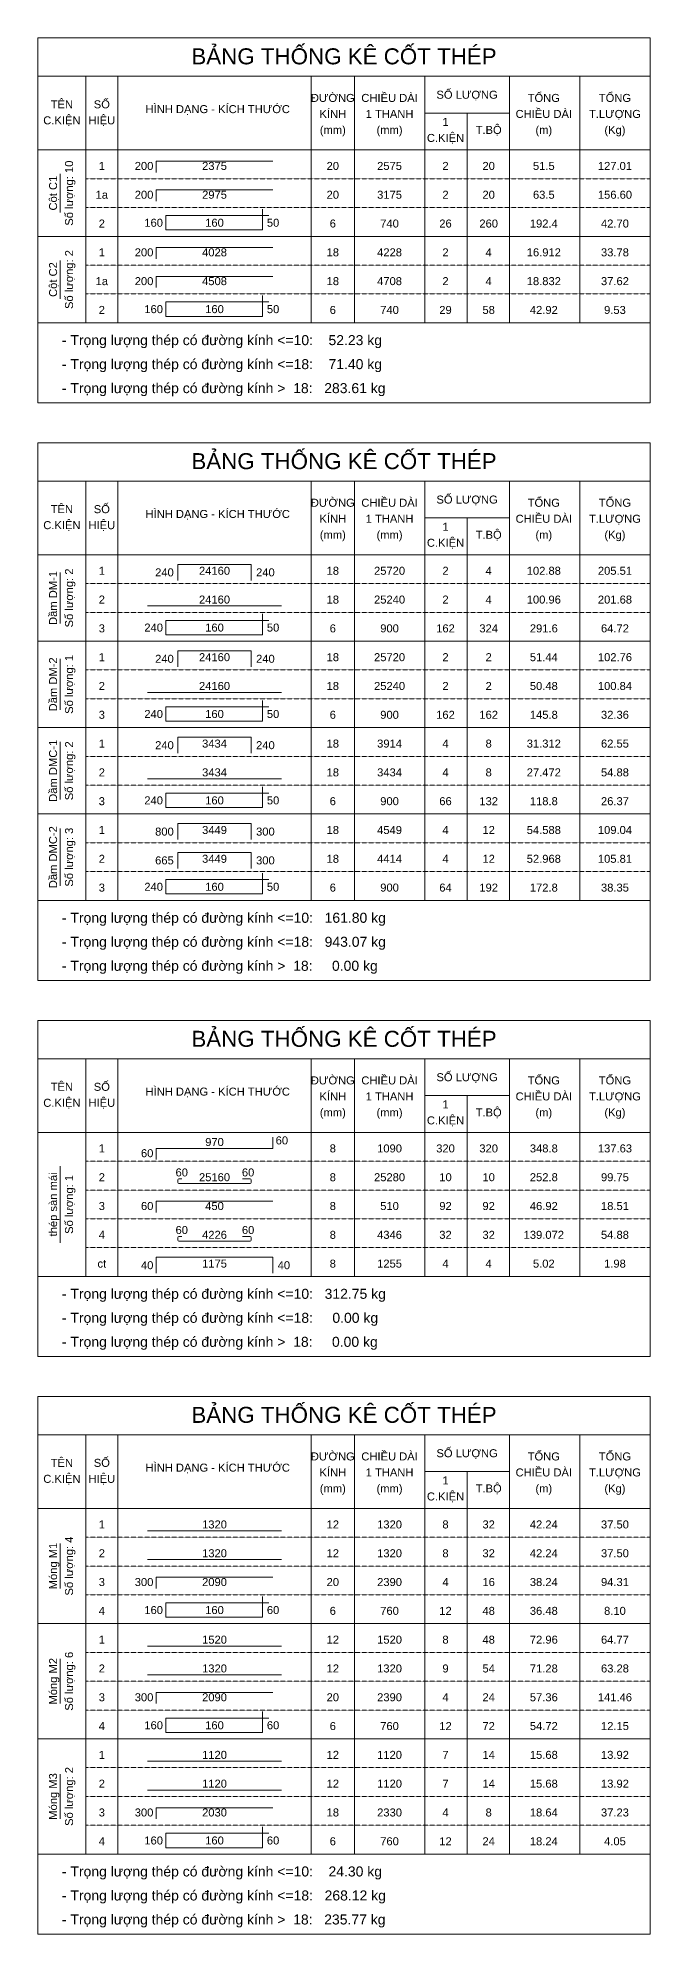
# Model space of a CAD drawing. Header units: inches. Extents: x 0 to 9575, y -428300 to -373800.
# Drawn here: x 0 to 9575, y -403425 to -373800 of the extents above; entities that cross this region are included whole.
import ezdxf
from ezdxf.enums import TextEntityAlignment as Align

# ---------------------------------------------------------------- set-up
doc = ezdxf.new("R2010")
doc.units = ezdxf.units.IN
doc.header["$MEASUREMENT"] = 0
doc.linetypes.add('HIDDENX2', pattern=[0.75, 0.5, -0.25])
for name, color, linetype, lineweight in [('Bao', 2, 'Continuous', 0), ('NetMo', 9, 'HIDDENX2', 0), ('Steel', 4, 'Continuous', 0), ('Text', 2, 'Continuous', 0), ('TextThep', 7, 'Continuous', 0)]:
    doc.layers.add(name, color=color, linetype=linetype, lineweight=lineweight)
doc.styles.add('Hoa', font='micross.ttf')
doc.styles.add('Thuong', font='micross.ttf')

msp = doc.modelspace()

# ---------------------------------------------------------------- linework, layer by layer
at = {"layer": 'Bao'}
for p, q in [((0, -373800), (9575, -373800)), ((0, -373800), (0, -379500)), ((9575, -373800), (9575, -379500)), ((0, -374400), (9575, -374400)), ((750, -374400), (750, -378250)), ((1250, -374400), (1250, -378250)), ((4275, -374400), (4275, -378250)), ((4950, -374400), (4950, -378250)), ((6050, -374400), (6050, -378250)), ((7375, -374400), (7375, -378250)), ((8475, -374400), (8475, -378250)), ((6050, -374975), (7375, -374975)), ((6712.5, -374975), (6712.5, -378250)), ((0, -375550), (9575, -375550)), ((0, -380125), (9575, -380125)), ((0, -380125), (0, -388525)), ((9575, -380125), (9575, -388525)), ((0, -380725), (9575, -380725)), ((750, -380725), (750, -387275)), ((1250, -380725), (1250, -387275)), ((4275, -380725), (4275, -387275)), ((4950, -380725), (4950, -387275)), ((6050, -380725), (6050, -387275)), ((7375, -380725), (7375, -387275)), ((8475, -380725), (8475, -387275)), ((6050, -381300), (7375, -381300)), ((6712.5, -381300), (6712.5, -387275)), ((0, -381875), (9575, -381875)), ((0, -389150), (9575, -389150)), ((0, -389150), (0, -394400)), ((9575, -389150), (9575, -394400)), ((0, -389750), (9575, -389750)), ((750, -389750), (750, -393150)), ((1250, -389750), (1250, -393150)), ((4275, -389750), (4275, -393150)), ((4950, -389750), (4950, -393150)), ((6050, -389750), (6050, -393150)), ((7375, -389750), (7375, -393150)), ((8475, -389750), (8475, -393150)), ((6050, -390325), (7375, -390325)), ((6712.5, -390325), (6712.5, -393150)), ((0, -390900), (9575, -390900)), ((0, -395025), (9575, -395025)), ((0, -395025), (0, -403425)), ((9575, -395025), (9575, -403425)), ((0, -395625), (9575, -395625)), ((750, -395625), (750, -402175)), ((1250, -395625), (1250, -402175)), ((4275, -395625), (4275, -402175)), ((4950, -395625), (4950, -402175)), ((6050, -395625), (6050, -402175)), ((7375, -395625), (7375, -402175)), ((8475, -395625), (8475, -402175)), ((6050, -396200), (7375, -396200)), ((6712.5, -396200), (6712.5, -402175)), ((0, -396775), (9575, -396775))]:
    msp.add_line(p, q, dxfattribs=at)
at = {"layer": 'NetMo'}
for p, q in [((750, -376000), (9575, -376000)), ((750, -376450), (9575, -376450)), ((750, -376900), (9575, -376900)), ((750, -377350), (9575, -377350)), ((750, -377800), (9575, -377800)), ((750, -378250), (9575, -378250)), ((750, -382325), (9575, -382325)), ((750, -382775), (9575, -382775)), ((750, -383225), (9575, -383225)), ((750, -383675), (9575, -383675)), ((750, -384125), (9575, -384125)), ((750, -384575), (9575, -384575)), ((750, -385025), (9575, -385025)), ((750, -385475), (9575, -385475)), ((750, -385925), (9575, -385925)), ((750, -386375), (9575, -386375)), ((750, -386825), (9575, -386825)), ((750, -387275), (9575, -387275)), ((750, -391350), (9575, -391350)), ((750, -391800), (9575, -391800)), ((750, -392250), (9575, -392250)), ((750, -392700), (9575, -392700)), ((750, -393150), (9575, -393150)), ((750, -397225), (9575, -397225)), ((750, -397675), (9575, -397675)), ((750, -398125), (9575, -398125)), ((750, -398575), (9575, -398575)), ((750, -399025), (9575, -399025)), ((750, -399475), (9575, -399475)), ((750, -399925), (9575, -399925)), ((750, -400375), (9575, -400375)), ((750, -400825), (9575, -400825)), ((750, -401275), (9575, -401275)), ((750, -401725), (9575, -401725)), ((750, -402175), (9575, -402175))]:
    msp.add_line(p, q, dxfattribs=at)
at = {"layer": 'Steel'}
for points in [[(1850, -375900), (1850, -375725), (3675, -375725)], [(1850, -376350), (1850, -376175), (3675, -376175)], [(3612.5, -376575), (2000, -376575), (2000, -376800), (3512.5, -376800), (3512.5, -376475)], [(1850, -377250), (1850, -377075), (3675, -377075)], [(1850, -377700), (1850, -377525), (3675, -377525)], [(3612.5, -377925), (2000, -377925), (2000, -378150), (3512.5, -378150), (3512.5, -377825)], [(2187.5, -382275), (2187.5, -382025), (3337.5, -382025), (3337.5, -382275)], [(1712.5, -382675), (3812.5, -382675)], [(3612.5, -382900), (2000, -382900), (2000, -383125), (3512.5, -383125), (3512.5, -382800)], [(2187.5, -383625), (2187.5, -383375), (3337.5, -383375), (3337.5, -383625)], [(1712.5, -384025), (3812.5, -384025)], [(3612.5, -384250), (2000, -384250), (2000, -384475), (3512.5, -384475), (3512.5, -384150)], [(2187.5, -384975), (2187.5, -384725), (3337.5, -384725), (3337.5, -384975)], [(1712.5, -385375), (3812.5, -385375)], [(3612.5, -385600), (2000, -385600), (2000, -385825), (3512.5, -385825), (3512.5, -385500)], [(2187.5, -386325), (2187.5, -386075), (3337.5, -386075), (3337.5, -386325)], [(2187.5, -386775), (2187.5, -386525), (3337.5, -386525), (3337.5, -386775)], [(3612.5, -386950), (2000, -386950), (2000, -387175), (3512.5, -387175), (3512.5, -386850)], [(1850, -391325), (1850, -391150), (3675, -391150), (3675, -390975)], [(1850, -392150), (1850, -391975), (3675, -391975)], [(1850, -393100), (1850, -392850), (3675, -392850), (3675, -393100)], [(1712.5, -397125), (3812.5, -397125)], [(1712.5, -397575), (3812.5, -397575)], [(1850, -398025), (1850, -397850), (3675, -397850)], [(3612.5, -398250), (2000, -398250), (2000, -398475), (3512.5, -398475), (3512.5, -398150)], [(1712.5, -398925), (3812.5, -398925)], [(1712.5, -399375), (3812.5, -399375)], [(1850, -399825), (1850, -399650), (3675, -399650)], [(3612.5, -400050), (2000, -400050), (2000, -400275), (3512.5, -400275), (3512.5, -399950)], [(1712.5, -400725), (3812.5, -400725)], [(1712.5, -401175), (3812.5, -401175)], [(1850, -401625), (1850, -401450), (3675, -401450)], [(3612.5, -401850), (2000, -401850), (2000, -402075), (3512.5, -402075), (3512.5, -401750)]]:
    msp.add_lwpolyline(points, dxfattribs=at)
for points in [[(2250, -391625), (2212.5, -391625, 0.4142136), (2187.5, -391650), (2187.5, -391675, 0.4142136), (2212.5, -391700), (3312.5, -391700, 0.4142136), (3337.5, -391675), (3337.5, -391650, 0.4142136), (3312.5, -391625), (3200, -391625)], [(2250, -392525), (2212.5, -392525, 0.4142136), (2187.5, -392550), (2187.5, -392575, 0.4142136), (2212.5, -392600), (3312.5, -392600, 0.4142136), (3337.5, -392575), (3337.5, -392550, 0.4142136), (3312.5, -392525), (3200, -392525)]]:
    msp.add_lwpolyline(points, format="xyb", dxfattribs=at)
at = {"layer": 'Text'}
for p, q in [((350, -376525), (350, -375925)), ((0, -376900), (9575, -376900)), ((350, -377875), (350, -377275)), ((0, -378250), (9575, -378250)), ((0, -378250), (9575, -378250)), ((0, -379500), (9575, -379500)), ((350, -382950), (350, -382150)), ((0, -383225), (9575, -383225)), ((350, -384300), (350, -383500)), ((0, -384575), (9575, -384575)), ((350, -385700), (350, -384800)), ((0, -385925), (9575, -385925)), ((350, -387050), (350, -386150)), ((0, -387275), (9575, -387275)), ((0, -387275), (9575, -387275)), ((0, -388525), (9575, -388525)), ((350, -392625), (350, -391425)), ((0, -393150), (9575, -393150)), ((0, -393150), (9575, -393150)), ((0, -394400), (9575, -394400)), ((350, -398025), (350, -397325)), ((0, -398575), (9575, -398575)), ((350, -399825), (350, -399125)), ((0, -400375), (9575, -400375)), ((350, -401625), (350, -400925)), ((0, -402175), (9575, -402175)), ((0, -402175), (9575, -402175)), ((0, -403425), (9575, -403425))]:
    msp.add_line(p, q, dxfattribs=at)

# ---------------------------------------------------------------- texts
at = {"layer": 'Text', "color": 4, "style": 'Hoa'}
for p in [(4787.5, -374212.5), (4787.5, -380537.5), (4787.5, -389562.5), (4787.5, -395437.5)]:
    msp.add_text('BẢNG THỐNG KÊ CỐT THÉP', height=250, dxfattribs=at).set_placement(p, align=Align.CENTER)
at = {"layer": 'Text'}
for s, style, p in [('TÊN', 'Hoa', (375, -374900)), ('SỐ', 'Hoa', (1000, -374900)), ('ĐƯỜNG', 'Hoa', (4612.5, -374800)), ('CHIỀU DÀI', 'Hoa', (5500, -374800)), ('SỐ LƯỢNG', 'Hoa', (6712.5, -374750)), ('TỔNG', 'Hoa', (7912.5, -374800)), ('TỔNG', 'Hoa', (9025, -374800)), ('C.KIỆN', 'Hoa', (375, -375150)), ('HIỆU', 'Hoa', (1000, -375150)), ('HÌNH DẠNG - KÍCH THƯỚC', 'Hoa', (2812.5, -374975)), ('KÍNH', 'Hoa', (4612.5, -375050)), ('1 THANH', 'Hoa', (5500, -375050)), ('1', 'Hoa', (6375, -375175)), ('CHIỀU DÀI', 'Hoa', (7912.5, -375050)), ('T.LƯỢNG', 'Hoa', (9025, -375050)), ('(mm)', 'Thuong', (4612.5, -375300)), ('(mm)', 'Thuong', (5500, -375300)), ('C.KIỆN', 'Hoa', (6375, -375425)), ('T.BỘ', 'Hoa', (7050, -375300)), ('(m)', 'Thuong', (7912.5, -375300)), ('(Kg)', 'Thuong', (9025, -375300)), ('ĐƯỜNG', 'Hoa', (4612.5, -381125)), ('CHIỀU DÀI', 'Hoa', (5500, -381125)), ('SỐ LƯỢNG', 'Hoa', (6712.5, -381075)), ('TỔNG', 'Hoa', (7912.5, -381125)), ('TỔNG', 'Hoa', (9025, -381125)), ('TÊN', 'Hoa', (375, -381225)), ('SỐ', 'Hoa', (1000, -381225)), ('HÌNH DẠNG - KÍCH THƯỚC', 'Hoa', (2812.5, -381300)), ('KÍNH', 'Hoa', (4612.5, -381375)), ('1 THANH', 'Hoa', (5500, -381375)), ('CHIỀU DÀI', 'Hoa', (7912.5, -381375)), ('T.LƯỢNG', 'Hoa', (9025, -381375)), ('C.KIỆN', 'Hoa', (375, -381475)), ('HIỆU', 'Hoa', (1000, -381475)), ('(mm)', 'Thuong', (4612.5, -381625)), ('(mm)', 'Thuong', (5500, -381625)), ('1', 'Hoa', (6375, -381500)), ('T.BỘ', 'Hoa', (7050, -381625)), ('(m)', 'Thuong', (7912.5, -381625)), ('(Kg)', 'Thuong', (9025, -381625)), ('C.KIỆN', 'Hoa', (6375, -381750)), ('TÊN', 'Hoa', (375, -390250)), ('SỐ', 'Hoa', (1000, -390250)), ('ĐƯỜNG', 'Hoa', (4612.5, -390150)), ('CHIỀU DÀI', 'Hoa', (5500, -390150)), ('SỐ LƯỢNG', 'Hoa', (6712.5, -390100)), ('TỔNG', 'Hoa', (7912.5, -390150)), ('TỔNG', 'Hoa', (9025, -390150)), ('C.KIỆN', 'Hoa', (375, -390500)), ('HIỆU', 'Hoa', (1000, -390500)), ('HÌNH DẠNG - KÍCH THƯỚC', 'Hoa', (2812.5, -390325)), ('KÍNH', 'Hoa', (4612.5, -390400)), ('1 THANH', 'Hoa', (5500, -390400)), ('1', 'Hoa', (6375, -390525)), ('CHIỀU DÀI', 'Hoa', (7912.5, -390400)), ('T.LƯỢNG', 'Hoa', (9025, -390400)), ('(mm)', 'Thuong', (4612.5, -390650)), ('(mm)', 'Thuong', (5500, -390650)), ('C.KIỆN', 'Hoa', (6375, -390775)), ('T.BỘ', 'Hoa', (7050, -390650)), ('(m)', 'Thuong', (7912.5, -390650)), ('(Kg)', 'Thuong', (9025, -390650)), ('TÊN', 'Hoa', (375, -396125)), ('SỐ', 'Hoa', (1000, -396125)), ('HÌNH DẠNG - KÍCH THƯỚC', 'Hoa', (2812.5, -396200)), ('ĐƯỜNG', 'Hoa', (4612.5, -396025)), ('CHIỀU DÀI', 'Hoa', (5500, -396025)), ('SỐ LƯỢNG', 'Hoa', (6712.5, -395975)), ('TỔNG', 'Hoa', (7912.5, -396025)), ('TỔNG', 'Hoa', (9025, -396025)), ('C.KIỆN', 'Hoa', (375, -396375)), ('HIỆU', 'Hoa', (1000, -396375)), ('KÍNH', 'Hoa', (4612.5, -396275)), ('1 THANH', 'Hoa', (5500, -396275)), ('1', 'Hoa', (6375, -396400)), ('T.BỘ', 'Hoa', (7050, -396525)), ('CHIỀU DÀI', 'Hoa', (7912.5, -396275)), ('T.LƯỢNG', 'Hoa', (9025, -396275)), ('(mm)', 'Thuong', (4612.5, -396525)), ('(mm)', 'Thuong', (5500, -396525)), ('C.KIỆN', 'Hoa', (6375, -396650)), ('(m)', 'Thuong', (7912.5, -396525)), ('(Kg)', 'Thuong', (9025, -396525))]:
    msp.add_text(s, height=125, dxfattribs=dict(at, style=style)).set_placement(p, align=Align.CENTER)
at = {"layer": 'Text', "style": 'Hoa'}
for s, p in [('Số lượng: 10', (550, -376225)), ('Cột C1', (300, -376225)), ('Số lượng: 2', (550, -377575)), ('Cột C2', (300, -377575)), ('Dầm DM-1', (300, -382550)), ('Số lượng: 2', (550, -382550)), ('Dầm DM-2', (300, -383900)), ('Số lượng: 1', (550, -383900)), ('Dầm DMC-1', (300, -385250)), ('Số lượng: 2', (550, -385250)), ('Dầm DMC-2', (300, -386600)), ('Số lượng: 3', (550, -386600)), ('thép sàn mái', (300, -392025)), ('Số lượng: 1', (550, -392025)), ('Số lượng: 4', (550, -397675)), ('Móng M1', (300, -397675)), ('Số lượng: 6', (550, -399475)), ('Móng M2', (300, -399475)), ('Số lượng: 2', (550, -401275)), ('Móng M3', (300, -401275))]:
    msp.add_text(s, height=125, rotation=90.00021, dxfattribs=at).set_placement(p, align=Align.CENTER)
for s, p in [('- Trọng lượng thép có đường kính <=10:    52.23 kg', (375, -378600)), ('- Trọng lượng thép có đường kính <=18:    71.40 kg', (375, -378975)), ('- Trọng lượng thép có đường kính >  18:   283.61 kg', (375, -379350)), ('- Trọng lượng thép có đường kính <=10:   161.80 kg', (375, -387625)), ('- Trọng lượng thép có đường kính <=18:   943.07 kg', (375, -388000)), ('- Trọng lượng thép có đường kính >  18:     0.00 kg', (375, -388375)), ('- Trọng lượng thép có đường kính <=10:   312.75 kg', (375, -393500)), ('- Trọng lượng thép có đường kính <=18:     0.00 kg', (375, -393875)), ('- Trọng lượng thép có đường kính >  18:     0.00 kg', (375, -394250)), ('- Trọng lượng thép có đường kính <=10:    24.30 kg', (375, -402525)), ('- Trọng lượng thép có đường kính <=18:   268.12 kg', (375, -402900)), ('- Trọng lượng thép có đường kính >  18:   235.77 kg', (375, -403275))]:
    msp.add_text(s, height=156.25, dxfattribs=at).set_placement(p)
at = {"layer": 'TextThep', "style": 'Hoa'}
for s, p in [('1', (1000, -375900)), ('2375', (2762.5, -375900)), ('20', (4612.5, -375900)), ('1a', (1000, -376350)), ('2975', (2762.5, -376350)), ('20', (4612.5, -376350)), ('2', (1000, -376800)), ('160', (2762.5, -376787.5)), ('6', (4612.5, -376800)), ('1', (1000, -377250)), ('4028', (2762.5, -377250)), ('18', (4612.5, -377250)), ('1a', (1000, -377700)), ('4508', (2762.5, -377700)), ('18', (4612.5, -377700)), ('2', (1000, -378150)), ('160', (2762.5, -378137.5)), ('6', (4612.5, -378150)), ('1', (1000, -382225)), ('24160', (2762.5, -382225)), ('18', (4612.5, -382225)), ('2', (1000, -382675)), ('24160', (2762.5, -382675)), ('18', (4612.5, -382675)), ('25240', (5500, -382675)), ('2', (6375, -382675)), ('4', (7050, -382675)), ('100.96', (7912.5, -382675)), ('201.68', (9025, -382675)), ('3', (1000, -383125)), ('160', (2762.5, -383112.5)), ('6', (4612.5, -383125)), ('1', (1000, -383575)), ('24160', (2762.5, -383575)), ('18', (4612.5, -383575)), ('2', (1000, -384025)), ('24160', (2762.5, -384025)), ('18', (4612.5, -384025)), ('25240', (5500, -384025)), ('2', (6375, -384025)), ('2', (7050, -384025)), ('50.48', (7912.5, -384025)), ('100.84', (9025, -384025)), ('3', (1000, -384475)), ('160', (2762.5, -384462.5)), ('6', (4612.5, -384475)), ('1', (1000, -384925)), ('3434', (2762.5, -384925)), ('18', (4612.5, -384925)), ('2', (1000, -385375)), ('3434', (2762.5, -385375)), ('18', (4612.5, -385375)), ('3434', (5500, -385375)), ('4', (6375, -385375)), ('8', (7050, -385375)), ('27.472', (7912.5, -385375)), ('54.88', (9025, -385375)), ('3', (1000, -385825)), ('160', (2762.5, -385812.5)), ('6', (4612.5, -385825)), ('1', (1000, -386275)), ('3449', (2762.5, -386275)), ('18', (4612.5, -386275)), ('2', (1000, -386725)), ('3449', (2762.5, -386725)), ('18', (4612.5, -386725)), ('3', (1000, -387175)), ('160', (2762.5, -387162.5)), ('6', (4612.5, -387175)), ('970', (2762.5, -391150)), ('1', (1000, -391250)), ('8', (4612.5, -391250)), ('2', (1000, -391700)), ('60', (2250, -391625)), ('25160', (2762.5, -391700)), ('60', (3287.5, -391625)), ('8', (4612.5, -391700)), ('3', (1000, -392150)), ('450', (2762.5, -392150)), ('8', (4612.5, -392150)), ('4', (1000, -392600)), ('60', (2250, -392525)), ('4226', (2762.5, -392600)), ('60', (3287.5, -392525)), ('8', (4612.5, -392600)), ('ct', (1000, -393050)), ('1175', (2762.5, -393050)), ('8', (4612.5, -393050)), ('1', (1000, -397125)), ('1320', (2762.5, -397125)), ('12', (4612.5, -397125)), ('1320', (5500, -397125)), ('8', (6375, -397125)), ('32', (7050, -397125)), ('42.24', (7912.5, -397125)), ('37.50', (9025, -397125)), ('2', (1000, -397575)), ('1320', (2762.5, -397575)), ('12', (4612.5, -397575)), ('1320', (5500, -397575)), ('8', (6375, -397575)), ('32', (7050, -397575)), ('42.24', (7912.5, -397575)), ('37.50', (9025, -397575)), ('3', (1000, -398025)), ('2090', (2762.5, -398025)), ('20', (4612.5, -398025)), ('4', (1000, -398475)), ('160', (2762.5, -398462.5)), ('6', (4612.5, -398475)), ('1', (1000, -398925)), ('1520', (2762.5, -398925)), ('12', (4612.5, -398925)), ('1520', (5500, -398925)), ('8', (6375, -398925)), ('48', (7050, -398925)), ('72.96', (7912.5, -398925)), ('64.77', (9025, -398925)), ('2', (1000, -399375)), ('1320', (2762.5, -399375)), ('12', (4612.5, -399375)), ('1320', (5500, -399375)), ('9', (6375, -399375)), ('54', (7050, -399375)), ('71.28', (7912.5, -399375)), ('63.28', (9025, -399375)), ('3', (1000, -399825)), ('2090', (2762.5, -399825)), ('20', (4612.5, -399825)), ('4', (1000, -400275)), ('160', (2762.5, -400262.5)), ('6', (4612.5, -400275)), ('1', (1000, -400725)), ('1120', (2762.5, -400725)), ('12', (4612.5, -400725)), ('1120', (5500, -400725)), ('7', (6375, -400725)), ('14', (7050, -400725)), ('15.68', (7912.5, -400725)), ('13.92', (9025, -400725)), ('2', (1000, -401175)), ('1120', (2762.5, -401175)), ('12', (4612.5, -401175)), ('1120', (5500, -401175)), ('7', (6375, -401175)), ('14', (7050, -401175)), ('15.68', (7912.5, -401175)), ('13.92', (9025, -401175)), ('3', (1000, -401625)), ('2030', (2762.5, -401625)), ('18', (4612.5, -401625)), ('4', (1000, -402075)), ('160', (2762.5, -402062.5)), ('6', (4612.5, -402075))]:
    msp.add_text(s, height=125, dxfattribs=at).set_placement(p, align=Align.BOTTOM_CENTER)
for s, p in [('200', (1806.2, -375900)), ('200', (1806.2, -376350)), ('160', (1956.2, -376787.5)), ('200', (1806.2, -377250)), ('200', (1806.2, -377700)), ('160', (1956.2, -378137.5)), ('240', (2125, -382250)), ('240', (1956.2, -383112.5)), ('240', (2125, -383600)), ('240', (1956.2, -384462.5)), ('240', (2125, -384950)), ('240', (1956.2, -385812.5)), ('800', (2125, -386300)), ('665', (2125, -386750)), ('240', (1956.2, -387162.5)), ('60', (1806.2, -391325)), ('60', (1806.2, -392150)), ('40', (1806.2, -393075)), ('300', (1806.2, -398025)), ('160', (1956.2, -398462.5)), ('300', (1806.2, -399825)), ('160', (1956.2, -400262.5)), ('300', (1806.2, -401625)), ('160', (1956.2, -402062.5))]:
    msp.add_text(s, height=125, dxfattribs=at).set_placement(p, align=Align.BOTTOM_RIGHT)
at = {"layer": 'TextThep', "color": 7, "style": 'Hoa'}
for s, p in [('2575', (5500, -375900)), ('2', (6375, -375900)), ('20', (7050, -375900)), ('51.5', (7912.5, -375900)), ('127.01', (9025, -375900)), ('3175', (5500, -376350)), ('2', (6375, -376350)), ('20', (7050, -376350)), ('63.5', (7912.5, -376350)), ('156.60', (9025, -376350)), ('740', (5500, -376800)), ('26', (6375, -376800)), ('260', (7050, -376800)), ('192.4', (7912.5, -376800)), ('42.70', (9025, -376800)), ('4228', (5500, -377250)), ('2', (6375, -377250)), ('4', (7050, -377250)), ('16.912', (7912.5, -377250)), ('33.78', (9025, -377250)), ('4708', (5500, -377700)), ('2', (6375, -377700)), ('4', (7050, -377700)), ('18.832', (7912.5, -377700)), ('37.62', (9025, -377700)), ('740', (5500, -378150)), ('29', (6375, -378150)), ('58', (7050, -378150)), ('42.92', (7912.5, -378150)), ('9.53', (9025, -378150)), ('25720', (5500, -382225)), ('2', (6375, -382225)), ('4', (7050, -382225)), ('102.88', (7912.5, -382225)), ('205.51', (9025, -382225)), ('900', (5500, -383125)), ('162', (6375, -383125)), ('324', (7050, -383125)), ('291.6', (7912.5, -383125)), ('64.72', (9025, -383125)), ('25720', (5500, -383575)), ('2', (6375, -383575)), ('2', (7050, -383575)), ('51.44', (7912.5, -383575)), ('102.76', (9025, -383575)), ('900', (5500, -384475)), ('162', (6375, -384475)), ('162', (7050, -384475)), ('145.8', (7912.5, -384475)), ('32.36', (9025, -384475)), ('3914', (5500, -384925)), ('4', (6375, -384925)), ('8', (7050, -384925)), ('31.312', (7912.5, -384925)), ('62.55', (9025, -384925)), ('900', (5500, -385825)), ('66', (6375, -385825)), ('132', (7050, -385825)), ('118.8', (7912.5, -385825)), ('26.37', (9025, -385825)), ('4549', (5500, -386275)), ('4', (6375, -386275)), ('12', (7050, -386275)), ('54.588', (7912.5, -386275)), ('109.04', (9025, -386275)), ('4414', (5500, -386725)), ('4', (6375, -386725)), ('12', (7050, -386725)), ('52.968', (7912.5, -386725)), ('105.81', (9025, -386725)), ('900', (5500, -387175)), ('64', (6375, -387175)), ('192', (7050, -387175)), ('172.8', (7912.5, -387175)), ('38.35', (9025, -387175)), ('1090', (5500, -391250)), ('320', (6375, -391250)), ('320', (7050, -391250)), ('348.8', (7912.5, -391250)), ('137.63', (9025, -391250)), ('25280', (5500, -391700)), ('10', (6375, -391700)), ('10', (7050, -391700)), ('252.8', (7912.5, -391700)), ('99.75', (9025, -391700)), ('510', (5500, -392150)), ('92', (6375, -392150)), ('92', (7050, -392150)), ('46.92', (7912.5, -392150)), ('18.51', (9025, -392150)), ('4346', (5500, -392600)), ('32', (6375, -392600)), ('32', (7050, -392600)), ('139.072', (7912.5, -392600)), ('54.88', (9025, -392600)), ('1255', (5500, -393050)), ('4', (6375, -393050)), ('4', (7050, -393050)), ('5.02', (7912.5, -393050)), ('1.98', (9025, -393050)), ('2390', (5500, -398025)), ('4', (6375, -398025)), ('16', (7050, -398025)), ('38.24', (7912.5, -398025)), ('94.31', (9025, -398025)), ('760', (5500, -398475)), ('12', (6375, -398475)), ('48', (7050, -398475)), ('36.48', (7912.5, -398475)), ('8.10', (9025, -398475)), ('2390', (5500, -399825)), ('4', (6375, -399825)), ('24', (7050, -399825)), ('57.36', (7912.5, -399825)), ('141.46', (9025, -399825)), ('760', (5500, -400275)), ('12', (6375, -400275)), ('72', (7050, -400275)), ('54.72', (7912.5, -400275)), ('12.15', (9025, -400275)), ('2330', (5500, -401625)), ('4', (6375, -401625)), ('8', (7050, -401625)), ('18.64', (7912.5, -401625)), ('37.23', (9025, -401625)), ('760', (5500, -402075)), ('12', (6375, -402075)), ('24', (7050, -402075)), ('18.24', (7912.5, -402075)), ('4.05', (9025, -402075))]:
    msp.add_text(s, height=125, dxfattribs=at).set_placement(p, align=Align.BOTTOM_CENTER)
at = {"layer": 'TextThep', "style": 'Hoa'}
for s, p in [('50', (3581.2, -376787.5)), ('50', (3581.2, -378137.5)), ('240', (3412.5, -382250)), ('50', (3581.2, -383112.5)), ('240', (3412.5, -383600)), ('50', (3581.2, -384462.5)), ('240', (3412.5, -384950)), ('50', (3581.2, -385812.5)), ('300', (3412.5, -386300)), ('300', (3412.5, -386750)), ('50', (3581.2, -387162.5)), ('60', (3718.8, -391125)), ('40', (3750, -393075)), ('60', (3581.2, -398462.5)), ('60', (3581.2, -400262.5)), ('60', (3581.2, -402062.5))]:
    msp.add_text(s, height=125, dxfattribs=at).set_placement(p, align=Align.BOTTOM_LEFT)

doc.saveas('drawing.dxf')
